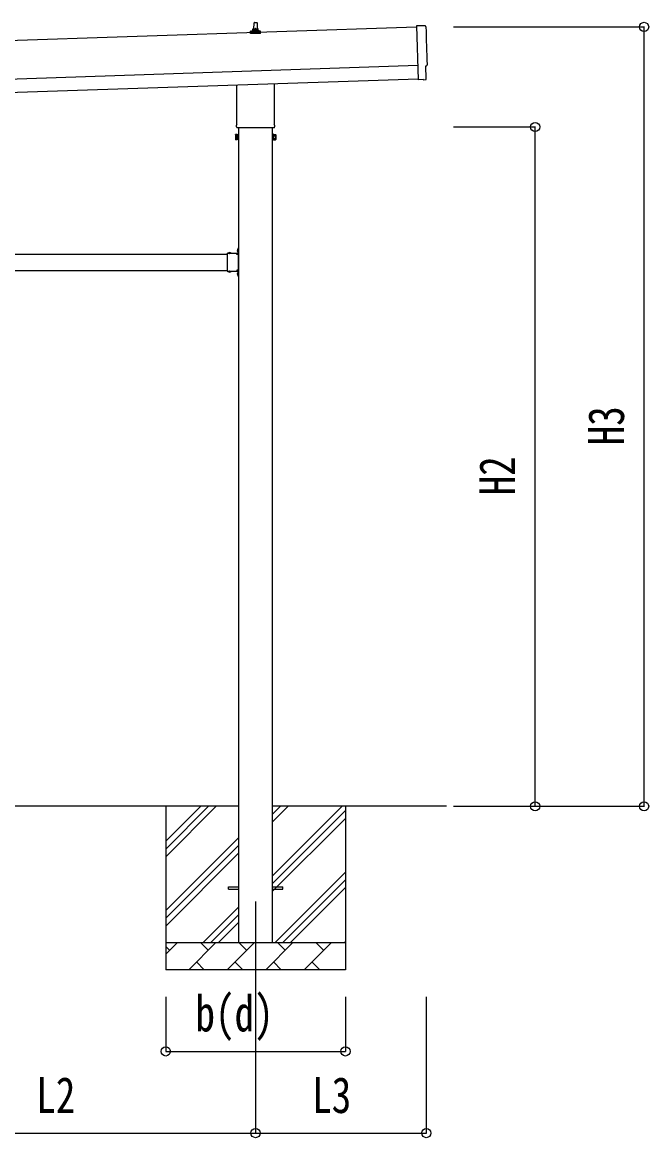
# Model space of a CAD drawing. Units: millimetres, scale not verified. Extents: x -16820 to 16820, y -11880 to 11880.
# Drawn here: x 2173 to 4474, y -9648 to -5552 of the extents above; entities that cross this region are included whole.
import ezdxf
from ezdxf.enums import TextEntityAlignment as Align

# ---------------------------------------------------------------- set-up
doc = ezdxf.new("R2010")
doc.units = ezdxf.units.MM
doc.header["$LTSCALE"] = 60
for name, color, linetype in [('0-3_YKK_12', 2, 'Continuous'), ('0-4_YKK_13', 4, 'Continuous'), ('0-5_YKK_A1', 4, 'Continuous'), ('0-6_YKK_D', 6, 'Continuous')]:
    doc.layers.add(name, color=color, linetype=linetype)
doc.styles.add('ＭＳ ゴシック', font='')
doc.styles.get('ＭＳ ゴシック').set_extended_font_data('MS Gothic')

msp = doc.modelspace()

# ---------------------------------------------------------------- linework, layer by layer
at = {"layer": '0-3_YKK_12'}
msp.add_line((3029.53, -8781.35), (3029.53, -9281.35), dxfattribs=at)
at = {"layer": '0-4_YKK_13'}
for p, q in [((3023.53, -5577.08), (3024.25, -5553.56)), ((3025.25, -5552.58), (3033.8, -5552.58)), ((3034.8, -5553.56), (3035.53, -5577.08)), ((3011.28, -5592.58), (3011.28, -5584.87)), ((3047.78, -5592.58), (3011.28, -5592.58)), ((3011.66, -5584.08), (3047.4, -5584.08)), ((3012.04, -5583.9), (3018.76, -5582.27)), ((3019.15, -5582.08), (3039.91, -5582.08)), ((3019.53, -5581.3), (3019.53, -5577.08)), ((3020.53, -5577.08), (3038.53, -5577.08)), ((3039.53, -5581.3), (3039.53, -5577.08)), ((3047.01, -5583.9), (3040.29, -5582.27)), ((3047.78, -5592.58), (3047.78, -5584.87)), ((3627.32, -5762.59), (3627.35, -5763.59)), ((3646.97, -5762.94), (3653.87, -5762.35)), ((2961.23, -5926.57), (2961.23, -5782.03)), ((3097.83, -5777.47), (3097.83, -5926.57)), ((2959.53, -5935.35), (2959.53, -5929.85)), ((3097.47, -5938.85), (2961.59, -5938.85)), ((3099.53, -5929.85), (3099.53, -5935.35)), ((2955.53, -5964.85), (2956.29, -5963.53)), ((2955.53, -5964.85), (2955.53, -5981.85)), ((2962.53, -5968.44), (2956.29, -5968.44)), ((2962.53, -5978.25), (2956.29, -5978.25)), ((3096.53, -5968.44), (3102.77, -5968.44)), ((3096.53, -5978.25), (3102.77, -5978.25)), ((3103.53, -5964.85), (3102.77, -5963.53)), ((3103.53, -5964.85), (3103.53, -5981.85)), ((2955.53, -5981.85), (2956.29, -5983.16)), ((2962.53, -5983.16), (2956.29, -5983.16)), ((2965.03, -5982.55), (2962.53, -5982.55)), ((3094.03, -5982.55), (3096.53, -5982.55)), ((3096.53, -5983.16), (3102.77, -5983.16)), ((3103.53, -5981.85), (3102.77, -5983.16)), ((2964.52, -6384.45), (2965.03, -6384.45)), ((2965.03, -6380.35), (2967.03, -6380.35)), ((2965.03, -6380.35), (2965.03, -6400.35)), ((2965.03, -6384.45), (2965.03, -6396.25)), ((2967.03, -6387.35), (2965.03, -6387.35)), ((2967.03, -6380.35), (2967.03, -6400.35)), ((2925.03, -6400.35), (2925.03, -6466.35)), ((2925.03, -6400.35), (2965.03, -6400.35)), ((2928.13, -6399.84), (2928.13, -6400.35)), ((2928.13, -6400.35), (2939.93, -6400.35)), ((2967.03, -6393.35), (2965.03, -6393.35)), ((2965.03, -6404.35), (2965.03, -6462.35)), ((2925.03, -6466.35), (2965.03, -6466.35)), ((2928.13, -6466.85), (2928.13, -6466.35)), ((2928.13, -6466.35), (2939.93, -6466.35)), ((2965.03, -6464.35), (2961.03, -6464.35)), ((2964.52, -6470.45), (2965.03, -6470.45)), ((2965.03, -6466.35), (2965.03, -6486.35)), ((2965.03, -6470.45), (2965.03, -6482.25)), ((2967.03, -6466.35), (2967.03, -6486.35)), ((2967.03, -6473.35), (2965.03, -6473.35)), ((2967.03, -6479.35), (2965.03, -6479.35)), ((2965.03, -6486.35), (2967.03, -6486.35)), ((2929.53, -8726.85), (2967.03, -8726.85)), ((2929.53, -8735.85), (2929.53, -8726.85)), ((2929.53, -8735.85), (2967.03, -8735.85)), ((3092.03, -8726.85), (3129.53, -8726.85)), ((3092.03, -8735.85), (3129.53, -8735.85)), ((3129.53, -8735.85), (3129.53, -8726.85))]:
    msp.add_line(p, q, dxfattribs=at)
for points in [[(3652.33, -5565.45), (3620.72, -5564.85), (3627.32, -5762.59)], [(3656.61, -5759.26), (3655.05, -5712.26), (3655.65, -5712.24)], [(3646.22, -5762.69), (3645.53, -5762.08), (3627.35, -5763.59)], [(2962.53, -5983.16), (2962.53, -5963.53), (2956.29, -5963.53)], [(2962.53, -5982.55), (2962.53, -5964.15), (2965.03, -5964.15)], [(3096.53, -5982.55), (3096.53, -5964.15), (3094.03, -5964.15)], [(3096.53, -5983.16), (3096.53, -5963.53), (3102.77, -5963.53)], [(2962.42, -6387.85), (2965.2, -6389.2), (2965.8, -6390.35)], [(2962.42, -6392.85), (2965.2, -6391.49), (2965.8, -6390.35)], [(2964.52, -6384.45), (2964.52, -6396.25), (2965.03, -6396.25)], [(2928.13, -6399.84), (2939.93, -6399.84), (2939.93, -6400.35)], [(2931.53, -6397.73), (2932.88, -6400.51), (2934.03, -6401.12)], [(2936.53, -6397.73), (2935.17, -6400.51), (2934.03, -6401.12)], [(2965.03, -6404.35), (2961.03, -6404.35), (2961.03, -6402.35), (2965.03, -6402.35)], [(2928.13, -6466.85), (2939.93, -6466.85), (2939.93, -6466.35)], [(2931.53, -6468.96), (2932.88, -6466.18), (2934.03, -6465.57)], [(2936.53, -6468.96), (2935.17, -6466.18), (2934.03, -6465.57)], [(2965.03, -6462.35), (2961.03, -6462.35), (2961.03, -6464.35)], [(2964.52, -6470.45), (2964.52, -6482.25), (2965.03, -6482.25)], [(2962.42, -6473.85), (2965.2, -6475.2), (2965.8, -6476.35)], [(2962.42, -6478.85), (2965.2, -6477.49), (2965.8, -6476.35)]]:
    msp.add_lwpolyline(points, dxfattribs=at)
for points in [[(2965.03, -5983.85), (2965.03, -5962.85), (2967.03, -5962.85), (2967.03, -5983.85)], [(3094.03, -5983.85), (3094.03, -5962.85), (3092.03, -5962.85), (3092.03, -5983.85)]]:
    msp.add_lwpolyline(points, close=True, dxfattribs=at)
for centre, radius, start, end in [((3025.25, -5553.58), 1, 90, 178.60509), ((3033.8, -5553.58), 1, 1.39491, 90), ((3012.28, -5584.87), 1, 103.62699, 180), ((3018.53, -5581.3), 1, 283.62699, 0), ((3023.61, -5577.72), 4.13, 90, 171.17633), ((3020.53, -5578.08), 1, 90, 180), ((3032.86, -5577.08), 4.83, 133.60282, 180), ((3026.2, -5577.08), 4.83, 0, 46.39718), ((3035.44, -5577.72), 4.13, 8.82367, 90), ((3038.53, -5578.08), 1, 0, 90), ((3040.53, -5581.3), 1, 180, 256.37301), ((3046.78, -5584.87), 1, 0, 76.37301), ((2963.53, -5929.85), 4, 125.09963, 180), ((2963.53, -5935.35), 4, 180, 194.47751), ((2963.53, -5935.35), 4, 194.47751, 241.04498), ((3095.53, -5935.35), 4, 298.95502, 345.52249), ((3095.53, -5929.85), 4, 0, 54.90037), ((3095.53, -5935.35), 4, 345.52249, 0), ((2959.87, -5965.98), 4.34, 145.61575, 214.38425), ((2971.77, -5973.35), 16.24, 162.41205, 197.58795), ((2959.87, -5980.71), 4.34, 145.61575, 214.38425), ((3099.18, -5965.98), 4.34, 325.61575, 34.38425), ((3087.29, -5973.35), 16.24, 342.41205, 17.58795), ((3099.18, -5980.71), 4.34, 325.61575, 34.38425), ((2970.26, -6390.35), 8.23, 134.2189, 225.7811), ((2934.03, -6405.58), 8.23, 44.2189, 135.7811), ((2965.03, -6400.35), 2, 270, 0), ((2934.03, -6461.11), 8.23, 224.2189, 315.7811), ((2970.26, -6476.35), 8.23, 134.2189, 225.7811), ((2965.03, -6466.35), 2, 0, 90)]:
    msp.add_arc(centre, radius, start, end, dxfattribs=at)
for centre, major_axis, ratio, start_param, end_param in [((3652.28, -5568.44), (3, 0.1), 0.99863, 6.2683889, 7.8016218), ((8417.84, -5480.06), (-4760.73, -158.69), 0.99863, 6.2683889, 6.2976778), ((3655.5, -5707.84), (4.4, 0.15), 0.99863, 4.712389, 6.2976778), ((3646.88, -5761.94), (0.75, -0.666), 0.9974, 4.712389, 5.5252311), ((3653.61, -5759.35), (2.25, -2), 0.9974, 5.5252311, 7.0411395)]:
    msp.add_ellipse(centre, major_axis=major_axis, ratio=ratio, start_param=start_param, end_param=end_param, dxfattribs=at)
at = {"layer": '0-5_YKK_A1'}
for p, q in [((3620.89, -5569.93), (-1762.12, -5749.36)), ((-1757.45, -5889.29), (3625.56, -5709.85)), ((-1755.79, -5939.26), (3627.22, -5759.83)), ((2967.03, -5938.85), (2967.03, -8931.35)), ((3092.03, -8931.35), (3092.03, -5938.85)), ((1734.03, -6403.35), (2925.03, -6403.35)), ((2961.03, -6403.35), (2966.53, -6403.35)), ((2966.53, -6403.35), (2966.53, -6463.35)), ((1734.03, -6463.35), (2925.03, -6463.35)), ((2961.03, -6463.35), (2966.53, -6463.35)), ((2967.03, -8431.35), (1692.03, -8431.35)), ((2699.53, -8431.35), (2699.53, -9031.35)), ((2699.53, -8616.4), (2884.58, -8431.35)), ((2699.53, -8588.11), (2856.29, -8431.35)), ((2699.53, -8559.83), (2828.01, -8431.35)), ((3730.41, -8431.35), (3092.03, -8431.35)), ((3092.03, -8686.44), (3347.13, -8431.35)), ((3092.03, -8488.45), (3149.14, -8431.35)), ((3092.03, -8460.17), (3120.85, -8431.35)), ((3359.53, -8431.35), (3359.53, -9031.35)), ((3092.03, -8714.73), (3359.53, -8447.23)), ((3092.03, -8743.01), (3359.53, -8475.51)), ((2699.53, -8814.39), (2967.03, -8546.89)), ((2699.53, -8842.67), (2967.03, -8575.17)), ((2699.53, -8870.95), (2967.03, -8603.45)), ((3101.69, -8931.35), (3359.53, -8673.5)), ((3129.97, -8931.35), (3359.53, -8701.79)), ((3158.25, -8931.35), (3359.53, -8730.07)), ((2837.13, -8931.35), (2967.03, -8801.44)), ((2865.41, -8931.35), (2967.03, -8829.73)), ((2893.7, -8931.35), (2967.03, -8858.01)), ((3356.24, -8931.35), (3359.53, -8928.06)), ((2699.53, -8931.35), (3359.53, -8931.35)), ((2699.53, -8974.24), (2742.42, -8931.35)), ((2713.87, -8959.9), (2699.53, -8945.56)), ((2783.84, -9031.35), (2883.84, -8931.35)), ((2855.29, -8959.9), (2826.74, -8931.35)), ((2925.26, -9031.35), (3025.26, -8931.35)), ((2996.71, -8959.9), (2968.16, -8931.35)), ((3066.69, -9031.35), (3166.69, -8931.35)), ((3138.13, -8959.9), (3109.58, -8931.35)), ((3208.11, -9031.35), (3308.11, -8931.35)), ((3279.55, -8959.9), (3251, -8931.35)), ((2812.4, -9002.79), (2840.95, -9031.35)), ((2953.82, -9002.79), (2982.37, -9031.35)), ((3095.24, -9002.79), (3123.79, -9031.35)), ((3236.66, -9002.79), (3265.21, -9031.35)), ((3359.53, -9031.35), (2699.53, -9031.35))]:
    msp.add_line(p, q, dxfattribs=at)
at = {"layer": '0-6_YKK_D'}
for p, q in [((3756.56, -5568.9), (4457.56, -5568.9)), ((4456.56, -8431.35), (4456.56, -5568.9)), ((3756.56, -5936.35), (4057.56, -5936.35)), ((4056.56, -8431.35), (4056.56, -5936.35)), ((3756.56, -8431.35), (4057.56, -8431.35)), ((3756.56, -8431.35), (4457.56, -8431.35)), ((2699.53, -9131.35), (2699.53, -9332.35)), ((3029.53, -9131.35), (3029.53, -9632.35)), ((3029.53, -9131.35), (3029.53, -9632.35)), ((3359.53, -9131.35), (3359.53, -9332.35)), ((3656.56, -9131.35), (3656.56, -9632.35)), ((2699.53, -9331.35), (3359.53, -9331.35)), ((1629.53, -9631.35), (3029.53, -9631.35)), ((3029.53, -9631.35), (3656.56, -9631.35))]:
    msp.add_line(p, q, dxfattribs=at)
for centre in [(4456.56, -5568.9), (4056.56, -5936.35), (4056.56, -8431.35), (4456.56, -8431.35), (2699.53, -9331.35), (3359.53, -9331.35), (3029.53, -9631.35), (3029.53, -9631.35), (3656.56, -9631.35)]:
    msp.add_circle(centre, 17, dxfattribs=at)

# ---------------------------------------------------------------- texts
at = {"layer": '0-6_YKK_D', "style": 'ＭＳ ゴシック', "width": 0.8}
for s, p in [('H3', (4422.56, -7105.72)), ('H2', (4022.56, -7289.45))]:
    msp.add_text(s, height=132, rotation=90, dxfattribs=at).set_placement(p, align=Align.BOTTOM_LEFT)
for s, p in [('b(d)', (2808.73, -9297.35)), ('L2', (2223.93, -9597.35)), ('L3', (3237.44, -9597.35))]:
    msp.add_text(s, height=132, dxfattribs=at).set_placement(p, align=Align.BOTTOM_LEFT)

doc.saveas('drawing.dxf')
